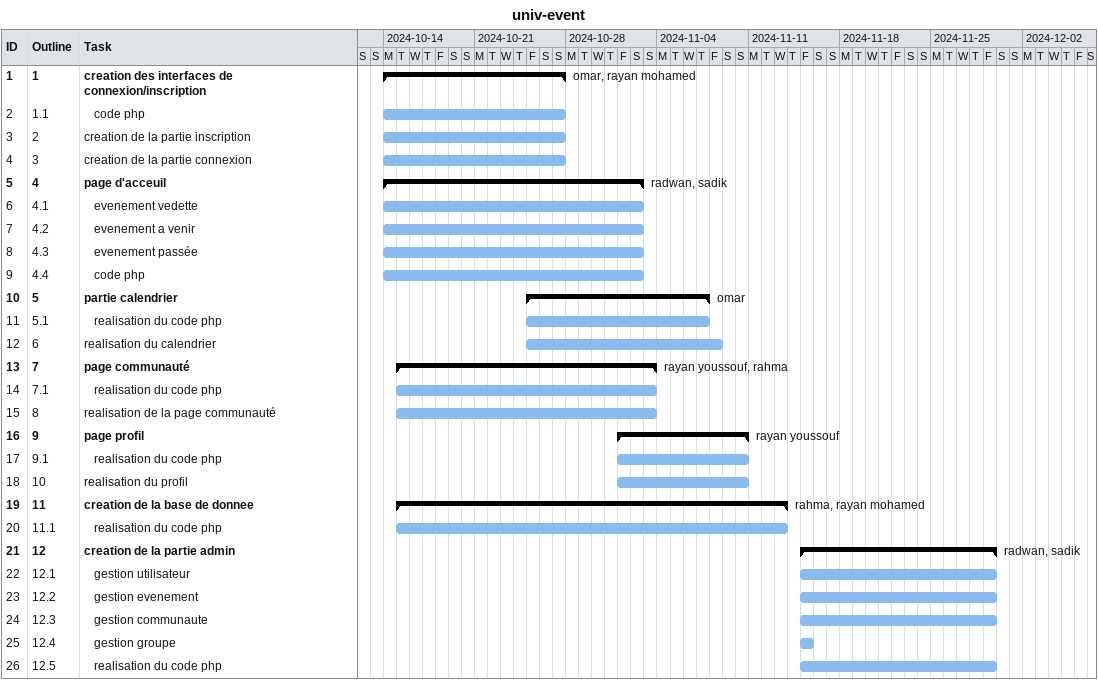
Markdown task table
univ-event

| ID | WBS | Task | Start | Finish | Resources |
|---|---|---|---|---|---|
| 1 | 1 | **creation des interfaces de connexion/inscription** | 2024-10-14 | 2024-10-27 | omar, rayan mohamed |
| 2 | 1.1 | code php | 2024-10-14 | 2024-10-27 |  |
| 3 | 2 | creation de la partie inscription | 2024-10-14 | 2024-10-27 |  |
| 4 | 3 | creation de la partie connexion | 2024-10-14 | 2024-10-27 |  |
| 5 | 4 | **page d'acceuil** | 2024-10-14 | 2024-11-02 | radwan, sadik |
| 6 | 4.1 | evenement vedette | 2024-10-14 | 2024-11-02 |  |
| 7 | 4.2 | evenement a venir | 2024-10-14 | 2024-11-02 |  |
| 8 | 4.3 | evenement passée | 2024-10-14 | 2024-11-02 |  |
| 9 | 4.4 | code php | 2024-10-14 | 2024-11-02 |  |
| 10 | 5 | **partie calendrier** | 2024-10-25 | 2024-11-07 | omar |
| 11 | 5.1 | realisation du code php | 2024-10-25 | 2024-11-07 |  |
| 12 | 6 | realisation du calendrier | 2024-10-25 | 2024-11-08 |  |
| 13 | 7 | **page communauté** | 2024-10-15 | 2024-11-03 | rayan youssouf, rahma |
| 14 | 7.1 | realisation du code php | 2024-10-15 | 2024-11-03 |  |
| 15 | 8 | realisation de la page communauté | 2024-10-15 | 2024-11-03 |  |
| 16 | 9 | **page profil** | 2024-11-01 | 2024-11-10 | rayan youssouf |
| 17 | 9.1 | realisation du code php | 2024-11-01 | 2024-11-10 |  |
| 18 | 10 | realisation du profil | 2024-11-01 | 2024-11-10 |  |
| 19 | 11 | **creation de la base de donnee** | 2024-10-15 | 2024-11-13 | rahma, rayan mohamed |
| 20 | 11.1 | realisation du code php | 2024-10-15 | 2024-11-13 |  |
| 21 | 12 | **creation de la partie admin** | 2024-11-15 | 2024-11-29 | radwan, sadik |
| 22 | 12.1 | gestion utilisateur | 2024-11-15 | 2024-11-29 |  |
| 23 | 12.2 | gestion evenement | 2024-11-15 | 2024-11-29 |  |
| 24 | 12.3 | gestion communaute | 2024-11-15 | 2024-11-29 |  |
| 25 | 12.4 | gestion groupe | 2024-11-15 | 2024-11-15 |  |
| 26 | 12.5 | realisation du code php | 2024-11-15 | 2024-11-29 |  |
